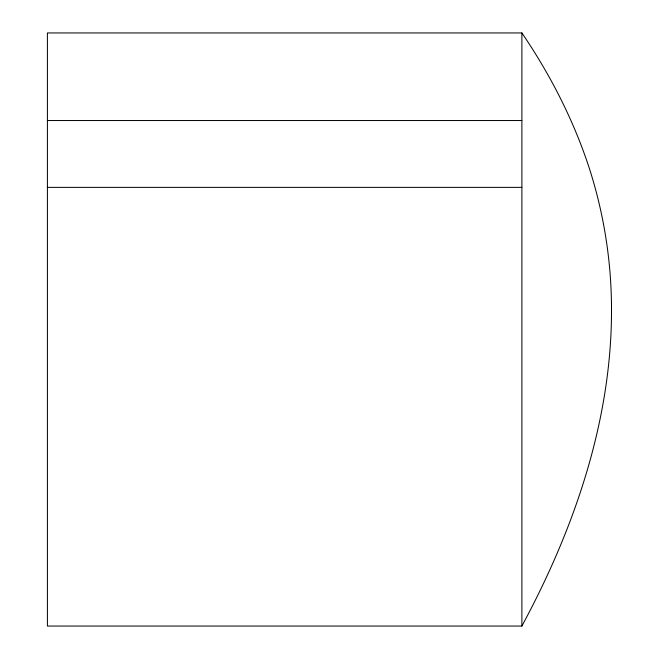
<?xml version="1.0" encoding="UTF-8"?>
<svg xmlns="http://www.w3.org/2000/svg" width="659" height="659" viewBox="0 0 659 659"><rect width="100%" height="100%" fill="white"/><g stroke="black" fill="none" stroke-linecap="round" stroke-linejoin="round"><path stroke-width="0.99" d="M521.887 626.05C579.648 518.954 619.411 397.772 610.185 274.795A464.06 464.06 0 0 0 589.162 167.79C573.429 119.847 550.257 74.624 521.887 32.95L47.407 32.95L47.407 626.05L521.887 626.05L521.887 32.95M47.407 120.531L521.887 120.531M47.407 187.37L521.887 187.37"/></g></svg>
